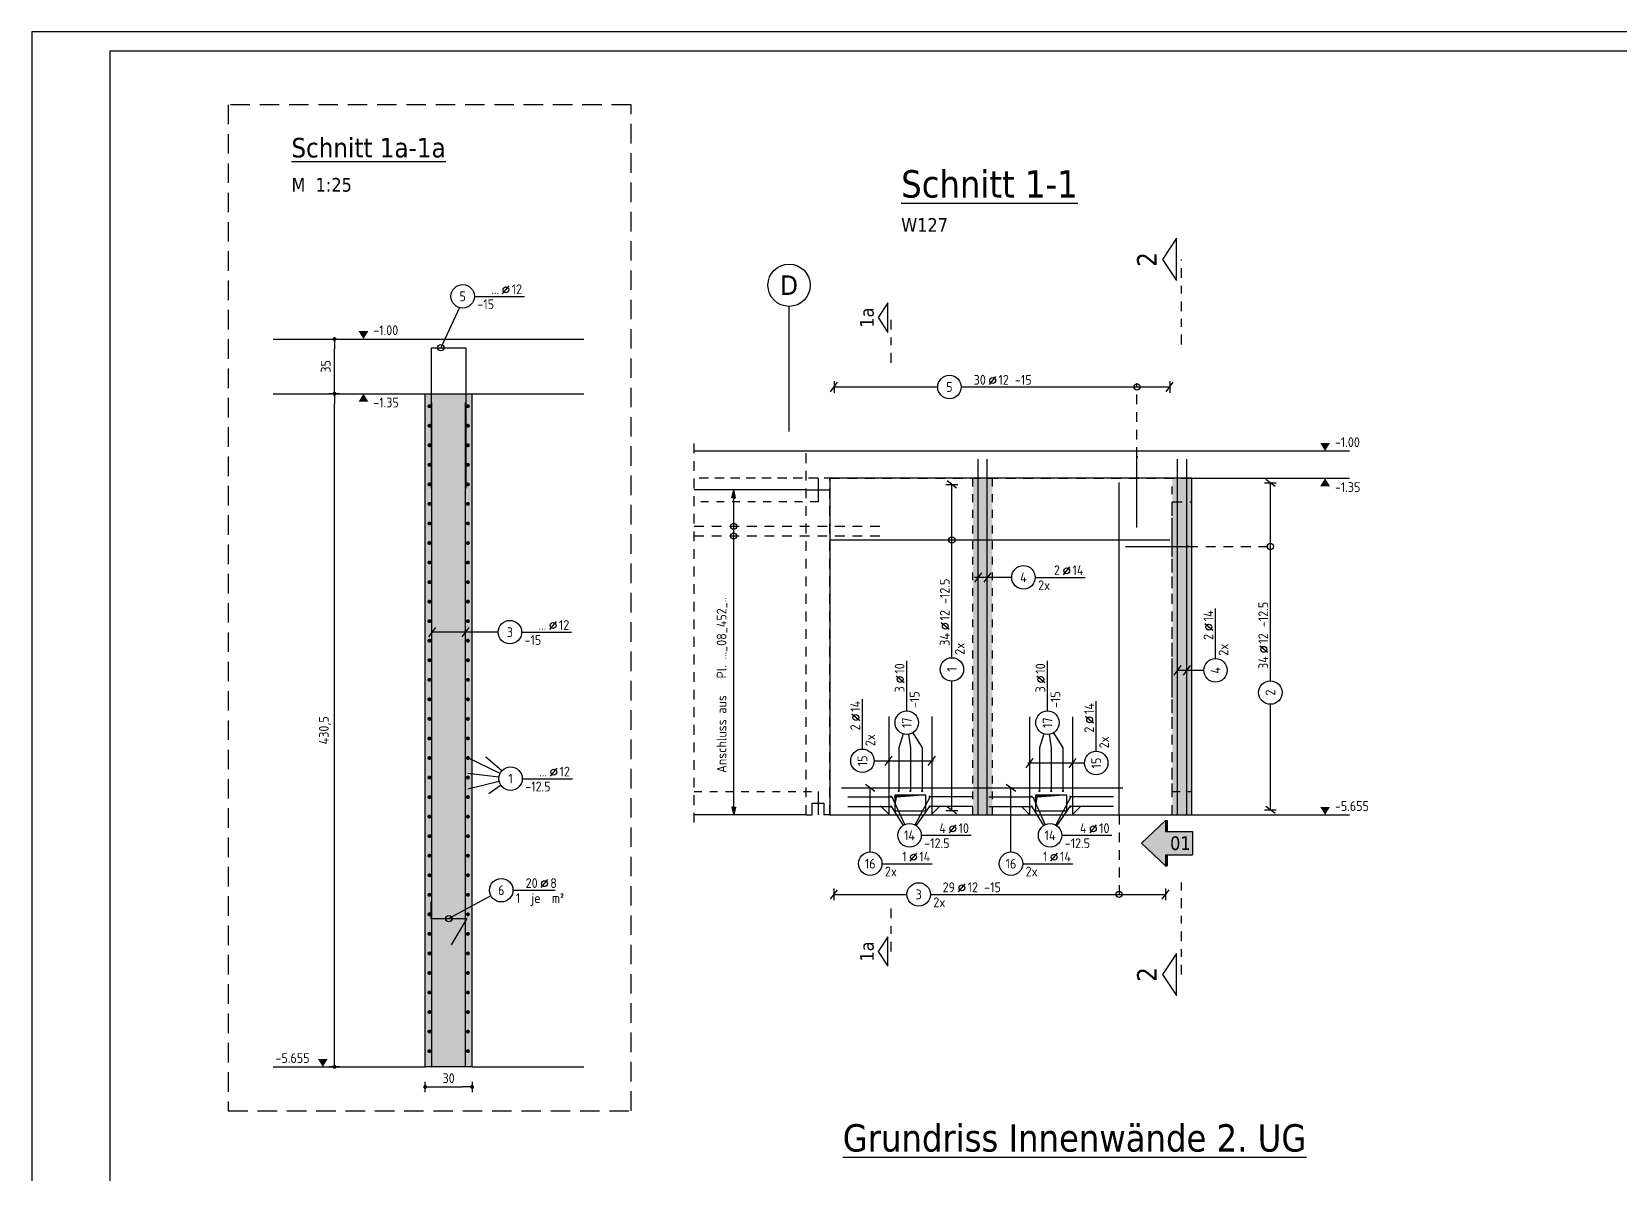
# Model space of a CAD drawing. Extents: x 40 to 124, y 46.1 to 91.4.
# Drawn here: x 39.96 to 60.26, y 73.5 to 88.1 of the extents above; entities that cross this region are included whole.
import ezdxf
from ezdxf.enums import TextEntityAlignment as Align

# ---------------------------------------------------------------- set-up
doc = ezdxf.new("R2010")
doc.units = 0
doc.header["$LTSCALE"] = 0.5
for name, pattern in [('AUSGEZOGEN', [1000.01, 1000, 0.01]), ('DASHDOTSMALL', [1.05, 0.5, -0.25, 0.05, -0.25]), ('DASHED', [0.75, 0.5, -0.25]), ('DOT', [0.175, 0.05, -0.125]), ('HIDDEN', [0.375, 0.25, -0.125]), ('HIDDEN4', [0.12, 0.02, -0.1]), ('PUNKT', [0.175, 0.05, -0.125]), ('STRICHLINIE', [0.75, 0.5, -0.25]), ('STRICHPUNKT', [1, 0.5, -0.25, 0, -0.25]), ('STRICHPUNKT2', [0.55, 0.25, -0.125, 0.05, -0.125]), ('VERDECKT', [0.375, 0.25, -0.125])]:
    doc.linetypes.add(name, pattern=pattern)
for name, color, linetype in [('ACHSEN', 7, 'Continuous'), ('AFB', 7, 'Continuous'), ('AFU', 7, 'Continuous'), ('BETON', 7, 'Continuous'), ('DETAIL', 7, 'Continuous'), ('DRUEBER', 7, 'Continuous'), ('Fugenband', 7, 'Continuous'), ('grau_dunkel', 7, 'Continuous'), ('grau_hell', 7, 'Continuous'), ('grau_mittel', 7, 'Continuous'), ('HILFE', 7, 'Continuous'), ('INDEX', 7, 'Continuous'), ('koten', 7, 'Continuous'), ('MASSE', 7, 'Continuous'), ('OBJEKT', 7, 'Continuous'), ('RAHMEN', 7, 'Continuous'), ('RND', 7, 'Continuous'), ('SCHNITTE', 7, 'STRICHPUNKT'), ('SFP_Achsen', 7, 'Continuous'), ('TEXT', 7, 'Continuous'), ('VERDECKT', 7, 'Continuous')]:
    doc.layers.add(name, color=color, linetype=linetype)
doc.styles.add('helv', font='tahoma.ttf')
doc.styles.add('txt', font='isocp.shx')
doc.linetypes.add('AFU_50K', pattern='A,0.15,["/",Standard,S=0.2,R=0,X=-0.01,Y=-0.1],0.07,["/",Standard,S=0.2,R=0,X=-0.01,Y=-0.1],0.15', length=0.37)
doc.linetypes.add('AFU_50L', pattern='A,0.75,["/",Standard,S=0.2,R=0,X=-0.01,Y=-0.1],0.07,["/",Standard,S=0.2,R=0,X=-0.01,Y=-0.1],0.75', length=1.57)
doc.linetypes.add('AFU_50M', pattern='A,0.45,["/",Standard,S=0.2,R=0,X=-0.01,Y=-0.1],0.07,["/",Standard,S=0.2,R=0,X=-0.01,Y=-0.1],0.45', length=0.97)
doc.dimstyles.new('DOT_I', dxfattribs={"dimscale": 0.5, "dimtxt": 0.25, "dimasz": 0.25, "dimexe": 0.1, "dimexo": 0.3, "dimgap": 0.1, "dimtad": 1, "dimdec": 3, "dimzin": 3, "dimtxsty": 'txt', "dimblk": 'DOT', "dimblk1": 'DOT', "dimblk2": 'DOT', "dimsah": 1, "dimcen": 0.1, "dimse1": 1, "dimse2": 1, "dimazin": 0, "dimtfac": 1, "dimtdec": 4, "dimtix": 1, "dimtmove": 2, "dimatfit": 3, "dimfxl": 0, "dimtvp": 1, "dimtolj": 1, "dimtzin": 0, "dimarcsym": 0})

# ---------------------------------------------------------------- blocks, each defined once
blk = doc.blocks.new('DINA0')
at = {"layer": 'RAHMEN'}
for p, q in [((0, 84.1), (0, 0)), ((118.9, 84.1), (0, 84.1))]:
    blk.add_line(p, q, dxfattribs=at)
at = {"layer": 'RAHMEN', "color": 5}
for p, q in [((118.4, 83.6), (2, 83.6)), ((2, 83.6), (2, 0.5))]:
    blk.add_line(p, q, dxfattribs=at)
blk = doc.blocks.new('OKRD_O')
at = {"color": 0, "linetype": 'ByBlock'}
blk.add_solid([(-0.125, 0.202), (0.125, 0.202), (0, 0)], dxfattribs=at)
at = {"color": 0, "linetype": 'ByBlock', "style": 'txt'}
blk.add_attdef('OKRD', (0.25, 0.1), '', height=0.25, dxfattribs=at)
blk = doc.blocks.new('OKRD_U')
at = {"color": 0, "linetype": 'ByBlock'}
blk.add_solid([(-0.125, -0.202), (0.125, -0.202), (0, 0)], dxfattribs=at)
at = {"color": 0, "linetype": 'ByBlock', "style": 'txt'}
blk.add_attdef('OKRD', (0.25, -0.35), '', height=0.25, dxfattribs=at)
blk = doc.blocks.new('Pfeillinie')
at = {"layer": 'TEXT', "linetype": 'Continuous'}
blk.add_hatch(color=7, dxfattribs=at).paths.add_polyline_path([(0, 0), (-0.8, 0.2), (-0.8, 0), (-0.8, -0.2)])
at = {"layer": 'TEXT', "color": 7, "linetype": 'Continuous'}
for p, q in [((-0.8, 0), (-0.8, 0.2)), ((-0.8, 0.2), (0, 0)), ((-0.8, 0), (-0.8, -0.2)), ((-0.8, -0.2), (0, 0))]:
    blk.add_line(p, q, dxfattribs=at)
blk = doc.blocks.new('lei_gre')
at = {"layer": 'RND', "color": 7, "linetype": 'Continuous'}
for p, q in [((-0.09, -0.12), (0.09, 0.12)), ((0, 0.15), (0, -0.15))]:
    blk.add_line(p, q, dxfattribs=at)
blk = doc.blocks.new('RND_LEI')
at = {"layer": 'RND', "color": 7, "linetype": 'Continuous'}
blk.add_line((1.022, 0.066), (1.19, 0.27), dxfattribs=at)
for centre, radius in [((0, 0), 0.3), ((1.106, 0.168), 0.075)]:
    blk.add_circle(centre, radius, dxfattribs=at)
at = {"layer": 'RND', "color": 7, "linetype": 'Continuous', "style": 'txt'}
blk.add_attdef('POSL', text='', height=0.25, dxfattribs=at).set_placement((0, 0), align=Align.MIDDLE)
blk.add_attdef('ANZ', text='', height=0.25, dxfattribs=at).set_placement((0.931, 0.057), align=Align.RIGHT)
for tag, p in [('DUM', (1.253, 0.057)), ('ABSTD', (1.674, 0.057)), ('POSTXT', (0.374, -0.327))]:
    blk.add_attdef(tag, p, '', height=0.25, dxfattribs=at)
blk = doc.blocks.new('SCHN-1')
at = {"layer": 'SCHNITTE', "color": 5, "linetype": 'Continuous'}
blk.add_lwpolyline([(0.54, 0.125), (0, 0.485), (-0.54, 0.125)], close=True, dxfattribs=at)
at = {"layer": 'SCHNITTE', "color": 6, "linetype": 'Continuous', "style": 'helv'}
blk.add_attdef('SCHN-1', text='', height=0.5, dxfattribs=at).set_placement((0, 0.635), align=Align.CENTER)
blk = doc.blocks.new('SCHN-2')
at = {"layer": 'SCHNITTE', "color": 6, "linetype": 'Continuous'}
blk.add_lwpolyline([(0.378, 0.088), (0, 0.34), (-0.378, 0.088)], close=True, dxfattribs=at)
at = {"layer": 'SCHNITTE', "color": 1, "linetype": 'DASHDOTSMALL', "style": 'helv'}
blk.add_attdef('SCHN-2', text='', height=0.35, dxfattribs=at).set_placement((0, 0.45), align=Align.CENTER)
blk = doc.blocks.new('DOT')
at = {"layer": 'MASSE', "color": 7, "linetype": 'Continuous'}
for p, q in [((0, 0), (-1, 0)), ((0, 0.54), (0, -0.54))]:
    blk.add_line(p, q, dxfattribs=at)
at = {"layer": 'MASSE', "color": 7, "linetype": 'Continuous', "const_width": 0.2}
blk.add_lwpolyline([(-0.1, 0, 1), (0.1, 0, 1)], format="xyb", close=True, dxfattribs=at)
blk = doc.blocks.new('*D20')
at = {"layer": 'DEFPOINTS', "color": 0, "linetype": 'AUSGEZOGEN', "transparency": 16777216}
for p in [(43.827, 83.473), (43.827, 83.473), (43.827, 74.863)]:
    blk.add_point(p, dxfattribs=at)
at = {"layer": 'MASSE', "color": 0, "linetype": 'AUSGEZOGEN', "lineweight": -2, "transparency": 16777216}
blk.add_line((43.827, 74.988), (43.827, 83.348), dxfattribs=at)
at = {"layer": 'MASSE', "color": 0, "linetype": 'AUSGEZOGEN', "lineweight": -2, "transparency": 16777216, "xscale": 0.125, "yscale": 0.125, "zscale": 0.125}
for p, rotation in [((43.827, 83.473), 90), ((43.827, 74.863), 270)]:
    blk.add_blockref('DOT', p, dxfattribs=dict(at, rotation=rotation))
at = {"layer": 'MASSE', "color": 0, "linetype": 'AUSGEZOGEN', "transparency": 16777216, "insert": (43.705, 79.168), "char_height": 0.125, "attachment_point": 5, "rotation": 90, "style": 'txt'}
blk.add_mtext('\\A1;430,5', dxfattribs=at)
blk = doc.blocks.new('*D21')
at = {"layer": 'DEFPOINTS', "color": 0, "linetype": 'AUSGEZOGEN', "transparency": 16777216}
for p in [(43.827, 84.173), (43.827, 84.173), (43.827, 83.473)]:
    blk.add_point(p, dxfattribs=at)
at = {"layer": 'MASSE', "color": 0, "linetype": 'AUSGEZOGEN', "lineweight": -2, "transparency": 16777216}
blk.add_line((43.827, 83.598), (43.827, 84.048), dxfattribs=at)
at = {"layer": 'MASSE', "color": 0, "linetype": 'AUSGEZOGEN', "lineweight": -2, "transparency": 16777216, "xscale": 0.125, "yscale": 0.125, "zscale": 0.125}
for p, rotation in [((43.827, 84.173), 90), ((43.827, 83.473), 270)]:
    blk.add_blockref('DOT', p, dxfattribs=dict(at, rotation=rotation))
at = {"layer": 'MASSE', "color": 0, "linetype": 'AUSGEZOGEN', "transparency": 16777216, "insert": (43.715, 83.823), "char_height": 0.125, "attachment_point": 5, "rotation": 90, "style": 'txt'}
blk.add_mtext('\\A1;35', dxfattribs=at)
blk = doc.blocks.new('*D22')
at = {"layer": 'DEFPOINTS', "color": 0, "linetype": 'AUSGEZOGEN', "transparency": 16777216}
for p in [(44.987, 74.606), (45.587, 74.606), (45.587, 74.606)]:
    blk.add_point(p, dxfattribs=at)
at = {"layer": 'MASSE', "color": 0, "linetype": 'AUSGEZOGEN', "lineweight": -2, "transparency": 16777216}
blk.add_line((45.112, 74.606), (45.462, 74.606), dxfattribs=at)
at = {"layer": 'MASSE', "color": 0, "linetype": 'AUSGEZOGEN', "lineweight": -2, "transparency": 16777216, "xscale": 0.125, "yscale": 0.125, "zscale": 0.125, "rotation": 180}
blk.add_blockref('DOT', (44.987, 74.606), dxfattribs=at)
at = {"layer": 'MASSE', "color": 0, "linetype": 'AUSGEZOGEN', "lineweight": -2, "transparency": 16777216, "xscale": 0.125, "yscale": 0.125, "zscale": 0.125}
blk.add_blockref('DOT', (45.587, 74.606), dxfattribs=at)
at = {"layer": 'MASSE', "color": 0, "linetype": 'AUSGEZOGEN', "transparency": 16777216, "insert": (45.287, 74.718), "char_height": 0.125, "attachment_point": 5, "style": 'txt'}
blk.add_mtext('\\A1;30', dxfattribs=at)
blk = doc.blocks.new('hin_ind5')
at = {"layer": 'grau_hell', "linetype": 'AUSGEZOGEN'}
h = blk.add_hatch(color=9, dxfattribs=at)
h.dxf.hatch_style = 2
h.paths.add_polyline_path([(0, 0), (0.619, -0.577), (0.619, -0.3), (1.306, -0.3), (1.306, 0.3), (0.619, 0.3), (0.619, 0.577)])
h.paths.add_polyline_path([(0.34, -0.274), (1.311, -0.274), (1.311, 0.274), (0.34, 0.274)], flags=9)
at = {"layer": 'OBJEKT', "linetype": 'AUSGEZOGEN'}
for points in [[(0.619, 0.3), (0.66, 0.3), (0.66, 0.577), (0.619, 0.577)], [(0.619, -0.577), (0.66, -0.577), (0.66, -0.3), (0.619, -0.3)]]:
    blk.add_hatch(color=1, dxfattribs=at).paths.add_polyline_path(points)
at = {"layer": 'OBJEKT', "color": 1, "linetype": 'AUSGEZOGEN'}
for p, q in [((0, 0), (0.619, 0.577)), ((0.619, 0.577), (0.619, 0.3)), ((0.619, 0.577), (0.66, 0.577)), ((0.66, 0.577), (0.66, 0.3)), ((0, 0), (0.619, -0.577)), ((0.619, 0.3), (1.306, 0.3)), ((1.306, 0.3), (1.306, -0.3)), ((0.619, -0.3), (0.619, -0.577)), ((0.619, -0.3), (1.306, -0.3)), ((0.66, -0.3), (0.66, -0.577))]:
    blk.add_line(p, q, dxfattribs=at)
at = {"layer": 'OBJEKT', "color": 7, "linetype": 'AUSGEZOGEN'}
blk.add_line((0.619, -0.577), (0.66, -0.577), dxfattribs=at)
at = {"layer": 'INDEX', "color": 1, "linetype": 'Continuous', "style": 'helv'}
blk.add_attdef('INDEX', text='', height=0.35, rotation=360, dxfattribs=at).set_placement((1.259, 0), align=Align.MIDDLE_RIGHT)

msp = doc.modelspace()

# ---------------------------------------------------------------- hatches: boundary and pattern name
at = {"layer": 'grau_mittel'}
for points in [[(44.9868, 74.8631), (45.5868, 74.8631), (45.5868, 83.4731), (44.9868, 83.4731)], [(52.2411, 82.3919), (51.9911, 82.3919), (51.9911, 78.0869), (52.2411, 78.0869)]]:
    msp.add_hatch(color=61, dxfattribs=at).paths.add_polyline_path(points)
h = msp.add_hatch(color=61, dxfattribs=at)
h.paths.add_polyline_path([(54.5411, 82.0919), (54.7911, 82.0919), (54.7911, 82.3919), (54.5411, 82.3919)])
h.paths.add_polyline_path([(54.5411, 78.3869), (54.7911, 78.3869), (54.7911, 82.0919), (54.5411, 82.0919)])
h.paths.add_polyline_path([(54.7911, 78.3869), (54.5411, 78.3869), (54.5411, 78.0869), (54.7911, 78.0869)])

# ---------------------------------------------------------------- linework, layer by layer
at = {"layer": 'ACHSEN', "color": 140, "linetype": 'AUSGEZOGEN'}
msp.add_line((49.6411, 82.9916), (49.6411, 84.5908), dxfattribs=at)
at = {"layer": 'AFB', "color": 1, "linetype": 'AUSGEZOGEN'}
msp.add_line((50.0111, 82.3919), (50.0111, 82.0919), dxfattribs=at)
at = {"layer": 'AFU', "color": 8, "linetype": 'AFU_50K'}
for p, q in [((44.9868, 83.4731), (45.5868, 83.4731)), ((45.5868, 74.8631), (44.9868, 74.8631))]:
    msp.add_line(p, q, dxfattribs=at)
at = {"layer": 'AFU', "color": 8, "linetype": 'AFU_50L'}
for p, q in [((49.8611, 82.2419), (48.427, 82.2419)), ((54.7911, 82.3919), (50.1611, 82.3919)), ((50.1611, 82.3919), (50.1611, 78.0869)), ((49.8611, 78.0869), (48.427, 78.0869)), ((50.1611, 78.0869), (54.7911, 78.0869))]:
    msp.add_line(p, q, dxfattribs=at)
at = {"layer": 'AFU', "color": 8, "linetype": 'AFU_50M'}
msp.add_line((49.8611, 82.2419), (50.1611, 82.2419), dxfattribs=at)
at = {"layer": 'AFU', "color": 1, "linetype": 'AUSGEZOGEN'}
msp.add_line((50.0111, 78.3869), (50.0111, 78.0869), dxfattribs=at)
at = {"layer": 'AFU', "color": 8, "linetype": 'AUSGEZOGEN'}
for p, q in [((49.9361, 78.0869), (49.9361, 78.2369)), ((49.9361, 78.2369), (50.0861, 78.2369)), ((50.0861, 78.2369), (50.0861, 78.0869)), ((49.8611, 78.0869), (49.9361, 78.0869)), ((50.1611, 78.0869), (50.0861, 78.0869))]:
    msp.add_line(p, q, dxfattribs=at)
at = {"layer": 'BETON', "color": 6, "linetype": 'AUSGEZOGEN'}
for p, q in [((43.0408, 84.1731), (47.0143, 84.1731)), ((43.0408, 83.4731), (44.9868, 83.4731)), ((44.9868, 74.8631), (44.9868, 83.4731)), ((45.5868, 74.8631), (45.5868, 83.4731)), ((45.5868, 83.4731), (47.0143, 83.4731)), ((48.427, 82.7419), (56.8061, 82.7419)), ((54.7911, 78.0869), (54.7911, 82.3919)), ((54.7911, 82.3919), (56.8061, 82.3919)), ((54.7911, 78.0869), (56.8061, 78.0869)), ((43.0408, 74.8631), (44.9868, 74.8631)), ((45.5868, 74.8631), (47.0143, 74.8631))]:
    msp.add_line(p, q, dxfattribs=at)
for points in [[(50.9911, 78.1369), (51.3911, 78.1369), (51.3911, 78.3369), (50.9911, 78.3369)], [(52.7911, 78.1369), (53.1911, 78.1369), (53.1911, 78.3369), (52.7911, 78.3369)]]:
    msp.add_lwpolyline(points, close=True, dxfattribs=at)
at = {"layer": 'DETAIL', "color": 102, "linetype": 'STRICHLINIE'}
msp.add_lwpolyline([(42.4674, 87.17), (42.4674, 74.3006), (47.6213, 74.3006), (47.6213, 87.17)], close=True, dxfattribs=at)
at = {"layer": 'DRUEBER', "color": 7, "linetype": 'DOT'}
for p, q in [((51.9911, 82.3919), (48.427, 82.3919)), ((54.5411, 82.3919), (52.2411, 82.3919)), ((54.5411, 78.3869), (54.5411, 82.3919)), ((54.5411, 78.3869), (54.7911, 78.3869))]:
    msp.add_line(p, q, dxfattribs=at)
at = {"layer": 'DRUEBER', "color": 7, "linetype": 'PUNKT'}
for p, q in [((51.9911, 78.0869), (51.9911, 82.3919)), ((52.2411, 78.0869), (52.2411, 82.3919))]:
    msp.add_line(p, q, dxfattribs=at)
at = {"layer": 'Fugenband', "color": 102, "linetype": 'HIDDEN4'}
for p, q in [((50.0111, 82.3919), (48.427, 82.3919)), ((50.0111, 82.0919), (48.427, 82.0919)), ((48.427, 78.3869), (50.0111, 78.3869))]:
    msp.add_line(p, q, dxfattribs=at)
at = {"layer": 'grau_dunkel', "color": 21}
for points in [[(50.9911, 78.1369, 0, 0.0326, 0), (51.0074, 78.3356, 0, 0, 0), (50.9917, 78.3218, 0.0304, 0, 0), (51.3911, 78.3369, 0, 0, 0)], [(52.7911, 78.1369, 0, 0.0326, 0), (52.8074, 78.3356, 0, 0, 0), (52.7917, 78.3218, 0.0304, 0, 0), (53.1911, 78.3369, 0, 0, 0)]]:
    msp.add_lwpolyline(points, format="xyseb", dxfattribs=at)
at = {"layer": 'HILFE', "color": 102, "linetype": 'HIDDEN'}
msp.add_line((48.427, 77.9869), (48.427, 82.8419), dxfattribs=at)
at = {"layer": 'RND', "color": 7, "linetype": 'AUSGEZOGEN'}
for p, q in [((45.6167, 84.7191), (46.2567, 84.7191)), ((50.2158, 83.5597), (51.5414, 83.5597)), ((51.8414, 83.5597), (54.5094, 83.5597)), ((51.7224, 80.0967), (51.7224, 82.3123)), ((55.7958, 79.8004), (55.7958, 82.3327)), ((52.7882, 81.1242), (53.4282, 81.1242)), ((55.094, 80.0851), (55.094, 80.7251)), ((46.2201, 80.4237), (46.8601, 80.4237)), ((51.1454, 79.4158), (51.1454, 80.0558)), ((52.9454, 79.4158), (52.9454, 80.0558)), ((51.7224, 78.1442), (51.7224, 79.7967)), ((50.5784, 78.9279), (50.5784, 79.5679)), ((53.5686, 78.8994), (53.5686, 79.5394)), ((55.7958, 78.1486), (55.7958, 79.5004)), ((46.2288, 78.5493), (46.8688, 78.5493)), ((51.3314, 77.8246), (51.9714, 77.8246)), ((53.1288, 77.8246), (53.7688, 77.8246)), ((50.8286, 77.4621), (51.4686, 77.4621)), ((52.6286, 77.4621), (53.2686, 77.4621)), ((46.1099, 77.1225), (46.6499, 77.1225)), ((50.2141, 77.069), (51.1481, 77.069)), ((51.4481, 77.069), (54.4566, 77.069))]:
    msp.add_line(p, q, dxfattribs=at)
at = {"layer": 'RND', "color": 102, "linetype": 'AUSGEZOGEN'}
for p, q in [((45.4271, 84.5744), (45.1868, 84.062)), ((52.4882, 81.1242), (52.0131, 81.1242)), ((45.9201, 80.4237), (45.0729, 80.4237)), ((54.944, 79.9351), (54.6071, 79.9351)), ((51.0999, 79.1229), (51.0424, 78.9417)), ((51.1669, 79.1174), (51.1924, 78.9417)), ((51.2233, 79.1377), (51.3424, 78.9417)), ((52.8999, 79.1229), (52.8424, 78.9417)), ((52.9669, 79.1174), (52.9924, 78.9417)), ((53.0233, 79.1377), (53.1424, 78.9417)), ((45.9438, 78.6147), (45.5331, 78.8139)), ((45.9659, 78.648), (45.7638, 78.8247)), ((50.7284, 78.7779), (51.4858, 78.7779)), ((45.9298, 78.5669), (45.5331, 78.6139)), ((53.4186, 78.7494), (52.6935, 78.7494)), ((45.9332, 78.5132), (45.5331, 78.4139)), ((45.9551, 78.4645), (45.7989, 78.3575)), ((50.6786, 77.6121), (50.6786, 78.4308)), ((52.4786, 77.6121), (52.4786, 78.4308)), ((51.1195, 77.9612), (50.9563, 78.3217)), ((51.1024, 77.9521), (50.9563, 78.1878)), ((51.252, 77.9569), (51.4392, 78.3076)), ((51.2674, 77.9475), (51.4356, 78.1878)), ((52.8992, 77.9517), (52.7538, 78.1841)), ((52.9174, 77.9614), (52.7608, 78.3109)), ((53.05, 77.9566), (53.2507, 78.3285)), ((53.0645, 77.9477), (53.2436, 78.2053)), ((45.8281, 77.051), (45.2897, 76.759))]:
    msp.add_line(p, q, dxfattribs=at)
at = {"layer": 'RND', "color": 102, "linetype": 'VERDECKT'}
for p, q in [((54.0897, 82.6631), (54.0897, 83.6097)), ((54.7444, 81.5197), (55.8458, 81.5197)), ((53.8613, 78.0869), (53.8613, 77.019))]:
    msp.add_line(p, q, dxfattribs=at)
at = {"layer": 'RND', "color": 1, "linetype": 'AUSGEZOGEN'}
for points in [[(45.0668, 82.262), (45.0668, 84.062), (45.5068, 84.062), (45.5068, 82.262)], [(45.0729, 74.8631), (45.0729, 83.3631)], [(45.5008, 74.8631), (45.5008, 83.3631)], [(52.0571, 78.0869), (52.0571, 82.6369)], [(52.1759, 78.0869), (52.1759, 82.6369)], [(54.0897, 81.7631), (54.0897, 82.6631)], [(54.6071, 78.0869), (54.6071, 82.6369)], [(54.7259, 78.0869), (54.7259, 82.6369)], [(53.8613, 78.0869), (53.8613, 82.3369)], [(50.1611, 81.603), (54.5111, 81.603)], [(53.9444, 81.5197), (54.7444, 81.5197)], [(50.9158, 79.3442), (50.9158, 78.0942), (50.8098, 78.2003)], [(51.4665, 79.3442), (51.4665, 78.0942), (51.5725, 78.2003)], [(52.7158, 79.3399), (52.7158, 78.0899), (52.6098, 78.196)], [(53.2665, 79.3399), (53.2665, 78.0899), (53.3725, 78.196)], [(51.0424, 78.9417), (51.0424, 78.3917)], [(51.1924, 78.9417), (51.1924, 78.3917)], [(51.3424, 78.9417), (51.3424, 78.3917)], [(52.8424, 78.9417), (52.8424, 78.3917)], [(52.9924, 78.9417), (52.9924, 78.3917)], [(53.1424, 78.9417), (53.1424, 78.3917)], [(50.311, 78.4308), (52.111, 78.4308)], [(52.111, 78.4308), (53.911, 78.4308)], [(50.3935, 78.3182), (50.9435, 78.3182)], [(50.3935, 78.1932), (50.9435, 78.1932)], [(51.9888, 78.3182), (51.4388, 78.3182)], [(51.9888, 78.1932), (51.4388, 78.1932)], [(52.1935, 78.3182), (52.7435, 78.3182)], [(52.1935, 78.1932), (52.7435, 78.1932)], [(53.7888, 78.3182), (53.2388, 78.3182)], [(53.7888, 78.1932), (53.2388, 78.1932)], [(45.0598, 76.9745), (45.0598, 76.759), (45.5197, 76.759), (45.3172, 76.4259)]]:
    msp.add_lwpolyline(points, dxfattribs=at)
at = {"layer": 'RND', "color": 7, "linetype": 'AUSGEZOGEN'}
for points, const_width in [([(45.028, 83.3139, 1), (45.053, 83.3139, 1)], 0.025), ([(45.5456, 83.3139, -1), (45.5206, 83.3139, -1)], 0.025), ([(45.028, 83.0639, 1), (45.053, 83.0639, 1)], 0.025), ([(45.5456, 83.0639, -1), (45.5206, 83.0639, -1)], 0.025), ([(45.028, 82.8139, 1), (45.053, 82.8139, 1)], 0.025), ([(45.5456, 82.8139, -1), (45.5206, 82.8139, -1)], 0.025), ([(54.0827, 82.6631, 1), (54.0967, 82.6631, 1)], 0.014), ([(45.028, 82.5639, 1), (45.053, 82.5639, 1)], 0.025), ([(45.5456, 82.5639, -1), (45.5206, 82.5639, -1)], 0.025), ([(45.028, 82.3139, 1), (45.053, 82.3139, 1)], 0.025), ([(45.5456, 82.3139, -1), (45.5206, 82.3139, -1)], 0.025), ([(45.028, 82.0639, 1), (45.053, 82.0639, 1)], 0.025), ([(45.5456, 82.0639, -1), (45.5206, 82.0639, -1)], 0.025), ([(45.028, 81.8139, 1), (45.053, 81.8139, 1)], 0.025), ([(45.5456, 81.8139, -1), (45.5206, 81.8139, -1)], 0.025), ([(45.028, 81.5639, 1), (45.053, 81.5639, 1)], 0.025), ([(45.5456, 81.5639, -1), (45.5206, 81.5639, -1)], 0.025), ([(54.7374, 81.5197, 1), (54.7514, 81.5197, 1)], 0.014), ([(45.028, 81.3139, 1), (45.053, 81.3139, 1)], 0.025), ([(45.5456, 81.3139, -1), (45.5206, 81.3139, -1)], 0.025), ([(45.028, 81.0639, 1), (45.053, 81.0639, 1)], 0.025), ([(45.5456, 81.0639, -1), (45.5206, 81.0639, -1)], 0.025), ([(45.028, 80.8139, 1), (45.053, 80.8139, 1)], 0.025), ([(45.5456, 80.8139, -1), (45.5206, 80.8139, -1)], 0.025), ([(45.028, 80.5639, 1), (45.053, 80.5639, 1)], 0.025), ([(45.5456, 80.5639, -1), (45.5206, 80.5639, -1)], 0.025), ([(45.028, 80.3139, 1), (45.053, 80.3139, 1)], 0.025), ([(45.5456, 80.3139, -1), (45.5206, 80.3139, -1)], 0.025), ([(45.028, 80.0639, 1), (45.053, 80.0639, 1)], 0.025), ([(45.5456, 80.0639, -1), (45.5206, 80.0639, -1)], 0.025), ([(45.028, 79.8139, 1), (45.053, 79.8139, 1)], 0.025), ([(45.5456, 79.8139, -1), (45.5206, 79.8139, -1)], 0.025), ([(45.028, 79.5639, 1), (45.053, 79.5639, 1)], 0.025), ([(45.5456, 79.5639, -1), (45.5206, 79.5639, -1)], 0.025), ([(45.028, 79.3139, 1), (45.053, 79.3139, 1)], 0.025), ([(45.5456, 79.3139, -1), (45.5206, 79.3139, -1)], 0.025), ([(45.028, 79.0639, 1), (45.053, 79.0639, 1)], 0.025), ([(45.5456, 79.0639, -1), (45.5206, 79.0639, -1)], 0.025), ([(45.028, 78.8139, 1), (45.053, 78.8139, 1)], 0.025), ([(45.5456, 78.8139, -1), (45.5206, 78.8139, -1)], 0.025), ([(45.028, 78.5639, 1), (45.053, 78.5639, 1)], 0.025), ([(45.5456, 78.5639, -1), (45.5206, 78.5639, -1)], 0.025), ([(51.0494, 78.3917, -1), (51.0354, 78.3917, -1)], 0.014), ([(51.1994, 78.3917, -1), (51.1854, 78.3917, -1)], 0.014), ([(51.3494, 78.3917, -1), (51.3354, 78.3917, -1)], 0.014), ([(52.8494, 78.3917, -1), (52.8354, 78.3917, -1)], 0.014), ([(52.9994, 78.3917, -1), (52.9854, 78.3917, -1)], 0.014), ([(53.1494, 78.3917, -1), (53.1354, 78.3917, -1)], 0.014), ([(45.028, 78.3139, 1), (45.053, 78.3139, 1)], 0.025), ([(45.5456, 78.3139, -1), (45.5206, 78.3139, -1)], 0.025), ([(50.9365, 78.3182, 1), (50.9505, 78.3182, 1)], 0.014), ([(50.9365, 78.1932, 1), (50.9505, 78.1932, 1)], 0.014), ([(51.4458, 78.3182, -1), (51.4318, 78.3182, -1)], 0.014), ([(51.4458, 78.1932, -1), (51.4318, 78.1932, -1)], 0.014), ([(52.7365, 78.3182, 1), (52.7505, 78.3182, 1)], 0.014), ([(52.7365, 78.1932, 1), (52.7505, 78.1932, 1)], 0.014), ([(53.2458, 78.3182, -1), (53.2318, 78.3182, -1)], 0.014), ([(53.2458, 78.1932, -1), (53.2318, 78.1932, -1)], 0.014), ([(45.028, 78.0639, 1), (45.053, 78.0639, 1)], 0.025), ([(45.5456, 78.0639, -1), (45.5206, 78.0639, -1)], 0.025), ([(45.028, 77.8139, 1), (45.053, 77.8139, 1)], 0.025), ([(45.5456, 77.8139, -1), (45.5206, 77.8139, -1)], 0.025), ([(45.028, 77.5639, 1), (45.053, 77.5639, 1)], 0.025), ([(45.5456, 77.5639, -1), (45.5206, 77.5639, -1)], 0.025), ([(45.028, 77.3139, 1), (45.053, 77.3139, 1)], 0.025), ([(45.5456, 77.3139, -1), (45.5206, 77.3139, -1)], 0.025), ([(45.028, 77.0639, 1), (45.053, 77.0639, 1)], 0.025), ([(45.5456, 77.0639, -1), (45.5206, 77.0639, -1)], 0.025), ([(45.028, 76.8139, 1), (45.053, 76.8139, 1)], 0.025), ([(45.5456, 76.8139, -1), (45.5206, 76.8139, -1)], 0.025), ([(45.028, 76.5639, 1), (45.053, 76.5639, 1)], 0.025), ([(45.5456, 76.5639, -1), (45.5206, 76.5639, -1)], 0.025), ([(45.028, 76.3139, 1), (45.053, 76.3139, 1)], 0.025), ([(45.5456, 76.3139, -1), (45.5206, 76.3139, -1)], 0.025), ([(45.028, 76.0639, 1), (45.053, 76.0639, 1)], 0.025), ([(45.5456, 76.0639, -1), (45.5206, 76.0639, -1)], 0.025), ([(45.028, 75.8139, 1), (45.053, 75.8139, 1)], 0.025), ([(45.5456, 75.8139, -1), (45.5206, 75.8139, -1)], 0.025), ([(45.028, 75.5639, 1), (45.053, 75.5639, 1)], 0.025), ([(45.5456, 75.5639, -1), (45.5206, 75.5639, -1)], 0.025), ([(45.028, 75.3139, 1), (45.053, 75.3139, 1)], 0.025), ([(45.5456, 75.3139, -1), (45.5206, 75.3139, -1)], 0.025), ([(45.028, 75.0639, 1), (45.053, 75.0639, 1)], 0.025), ([(45.5456, 75.0639, -1), (45.5206, 75.0639, -1)], 0.025)]:
    msp.add_lwpolyline(points, format="xyb", close=True, dxfattribs=dict(at, const_width=const_width))
at = {"layer": 'RND', "color": 102, "linetype": 'AUSGEZOGEN'}
msp.add_lwpolyline([(48.9321, 78.0869), (48.9321, 82.2419)], dxfattribs=at)
at = {"layer": 'RND', "color": 1, "linetype": 'HIDDEN'}
for points in [[(48.427, 81.7785), (50.8111, 81.7785)], [(48.427, 81.6535), (50.8111, 81.6535)]]:
    msp.add_lwpolyline(points, dxfattribs=at)
at = {"layer": 'RND', "color": 7, "linetype": 'AUSGEZOGEN'}
for centre in [(45.1868, 84.062), (54.0897, 83.5597), (48.9321, 81.7785), (48.9321, 81.6535), (51.7224, 81.603), (55.7958, 81.5197), (53.8613, 77.069), (45.2897, 76.759)]:
    msp.add_circle(centre, 0.04, dxfattribs=at)
at = {"layer": 'SCHNITTE', "color": 5, "linetype": 'STRICHPUNKT2'}
for p, q in [((54.6587, 84.1046), (54.6587, 85.1913)), ((54.6587, 76.045), (54.6587, 77.236))]:
    msp.add_line(p, q, dxfattribs=at)
at = {"layer": 'SCHNITTE', "color": 6, "linetype": 'STRICHPUNKT2'}
for p, q in [((50.9482, 83.8697), (50.9482, 84.4473)), ((50.9482, 76.3388), (50.9482, 76.941))]:
    msp.add_line(p, q, dxfattribs=at)
at = {"layer": 'SFP_Achsen', "color": 7, "linetype": 'AUSGEZOGEN'}
msp.add_circle((49.6411, 84.8613), 0.2705, dxfattribs=at)
at = {"layer": 'VERDECKT', "color": 7, "linetype": 'VERDECKT'}
for p, q in [((49.8611, 78.0869), (49.8611, 82.7419)), ((50.1611, 78.0869), (50.1611, 82.3919)), ((50.1611, 82.3919), (54.7911, 82.3919)), ((54.5411, 78.0869), (54.5411, 82.0919))]:
    msp.add_line(p, q, dxfattribs=at)
at = {"layer": 'VERDECKT', "color": 7, "linetype": 'HIDDEN'}
msp.add_line((54.5411, 82.0919), (54.7911, 82.0919), dxfattribs=at)

# ---------------------------------------------------------------- block references
at = {"layer": 'koten', "color": 7, "linetype": 'DASHED'}
ref = msp.add_blockref('OKRD_O', (44.1977, 84.1731), dxfattribs=dict(at, xscale=0.5, yscale=0.5, zscale=0.5))
ref.add_attrib('OKRD', '-1.00', (44.3227, 84.2231), dxfattribs={"height": 0.125, "style": 'txt'})
at = {"layer": 'koten', "color": 7, "linetype": 'AUSGEZOGEN'}
ref = msp.add_blockref('OKRD_U', (44.1977, 83.4731), dxfattribs=dict(at, xscale=0.5, yscale=0.5, zscale=0.5))
ref.add_attrib('OKRD', '-1.35', (44.3227, 83.2981), dxfattribs={"height": 0.125, "style": 'txt'})
at = {"layer": 'koten', "color": 7, "linetype": 'AUSGEZOGEN', "xscale": 0.5, "yscale": 0.5, "zscale": 0.5}
for p, values in [((56.4957, 82.7419), {'OKRD': '-1.00'}), ((56.4957, 78.0869), {'OKRD': '-5.655'})]:
    msp.add_blockref('OKRD_O', p, dxfattribs=at).add_auto_attribs(values)
at = {"layer": 'koten', "color": 7, "linetype": 'DOT', "xscale": 0.5, "yscale": 0.5, "zscale": 0.5}
msp.add_blockref('OKRD_U', (56.4957, 82.3919), dxfattribs=at).add_auto_attribs({'OKRD': '-1.35'})
at = {"layer": 'koten', "color": 7, "linetype": 'DASHED'}
ref = msp.add_blockref('OKRD_O', (43.6775, 74.8631), dxfattribs=dict(at, xscale=-0.5, yscale=0.5, zscale=0.5))
ref.add_attrib('OKRD', '-5.655', (43.0724, 74.9131), dxfattribs={"height": 0.125, "style": 'txt'})
at = {"layer": 'RAHMEN', "color": 7, "linetype": 'AUSGEZOGEN', "xscale": 0.5, "yscale": 0.5, "zscale": 0.5}
msp.add_blockref('DINA0', (39.9553, 46.0537), dxfattribs=at)
at = {"layer": 'RND', "color": 7, "linetype": 'AUSGEZOGEN', "xscale": 0.5, "yscale": 0.5, "zscale": 0.5}
for p, values in [((45.4667, 84.7191), {'POSL': '5', 'DUM': '12', 'ANZ': '...', 'POSTXT': '-15'}), ((51.6914, 83.5597), {'POSL': '5', 'DUM': '12', 'ANZ': '30', 'ABSTD': '-15'}), ((52.6382, 81.1242), {'POSL': '4', 'DUM': '14', 'ANZ': '2', 'POSTXT': '2x'}), ((46.0701, 80.4237), {'POSL': '3', 'DUM': '12', 'ANZ': '...', 'POSTXT': '-15'}), ((46.0788, 78.5493), {'POSL': '1', 'DUM': '12', 'ANZ': '...', 'POSTXT': '-12.5'}), ((51.1814, 77.8246), {'POSL': '14', 'DUM': '10', 'ANZ': '4', 'POSTXT': '-12.5'}), ((52.9788, 77.8246), {'POSL': '14', 'DUM': '10', 'ANZ': '4', 'POSTXT': '-12.5'}), ((50.6786, 77.4621), {'POSL': '16', 'DUM': '14', 'ANZ': '1', 'POSTXT': '2x'}), ((52.4786, 77.4621), {'POSL': '16', 'DUM': '14', 'ANZ': '1', 'POSTXT': '2x'}), ((45.9599, 77.1225), {'POSL': '6', 'DUM': '8', 'ANZ': '20', 'POSTXT': '1  je  m²'}), ((51.2981, 77.069), {'POSL': '3', 'DUM': '12', 'ANZ': '29', 'ABSTD': '-15', 'POSTXT': '2x'})]:
    msp.add_blockref('RND_LEI', p, dxfattribs=at).add_auto_attribs(values)
for p in [(50.2158, 83.5597), (54.5094, 83.5597), (51.4665, 78.7779), (52.7158, 78.7494), (53.2665, 78.7494), (50.2141, 77.069), (54.4566, 77.069)]:
    msp.add_blockref('lei_gre', p, dxfattribs=at)
at = {"layer": 'RND', "color": 102, "linetype": 'AUSGEZOGEN'}
for name, p, xscale, yscale, zscale, rotation in [('Pfeillinie', (48.9321, 82.2419), 0.125, 0.125, 0.125, 90), ('lei_gre', (52.0571, 81.1242), 0.5, 0.5, 0.5, 180), ('lei_gre', (52.1759, 81.1242), 0.5, 0.5, 0.5, 180), ('lei_gre', (45.0729, 80.4237), 0.5, 0.5, 0.5, 180), ('lei_gre', (45.5008, 80.4237), 0.5, 0.5, 0.5, 180), ('lei_gre', (54.6071, 79.9351), 0.5, 0.5, 0.5, 179.9999999999991), ('lei_gre', (54.7259, 79.9351), 0.5, 0.5, 0.5, 179.9999999999991), ('lei_gre', (50.6786, 78.4308), 0.5, 0.5, 0.5, 90), ('lei_gre', (52.4786, 78.4308), 0.5, 0.5, 0.5, 90), ('Pfeillinie', (48.9321, 78.0869), 0.125, 0.125, 0.125, 270)]:
    msp.add_blockref(name, p, dxfattribs=dict(at, xscale=xscale, yscale=yscale, zscale=zscale, rotation=rotation))
at = {"layer": 'RND', "color": 7, "linetype": 'AUSGEZOGEN', "xscale": 0.5, "yscale": 0.5, "zscale": 0.5, "rotation": 90}
for p in [(51.7224, 82.3123), (55.7958, 82.3327), (51.7224, 78.1442), (55.7958, 78.1486)]:
    msp.add_blockref('lei_gre', p, dxfattribs=at)
for p, values in [((51.7224, 79.9467), {'POSL': '1', 'DUM': '12', 'ANZ': '34', 'ABSTD': '-12.5', 'POSTXT': '2x'}), ((55.094, 79.9351), {'POSL': '4', 'DUM': '14', 'ANZ': '2', 'POSTXT': '2x'}), ((55.7958, 79.6504), {'POSL': '2', 'DUM': '12', 'ANZ': '34', 'ABSTD': '-12.5'}), ((51.1454, 79.2658), {'POSL': '17', 'DUM': '10', 'ANZ': '3', 'POSTXT': '-15'}), ((52.9454, 79.2658), {'POSL': '17', 'DUM': '10', 'ANZ': '3', 'POSTXT': '-15'}), ((50.5784, 78.7779), {'POSL': '15', 'DUM': '14', 'ANZ': '2', 'POSTXT': '2x'}), ((53.5686, 78.7494), {'POSL': '15', 'DUM': '14', 'ANZ': '2', 'POSTXT': '2x'})]:
    msp.add_blockref('RND_LEI', p, dxfattribs=at).add_auto_attribs(values)
at = {"layer": 'RND', "color": 102, "linetype": 'AUSGEZOGEN', "xscale": 0.5, "yscale": 0.5, "zscale": 0.5}
msp.add_blockref('lei_gre', (50.9158, 78.7779), dxfattribs=at)
msp.add_blockref('hin_ind5', (54.1465, 77.7241), dxfattribs=at).add_auto_attribs({'INDEX': '01'})
at = {"layer": 'SCHNITTE', "color": 5, "linetype": 'STRICHPUNKT2', "xscale": 0.5, "yscale": 0.5, "zscale": 0.5, "rotation": 90}
for p in [(54.6587, 85.1913), (54.6587, 76.045)]:
    msp.add_blockref('SCHN-1', p, dxfattribs=at).add_auto_attribs({'SCHN-1': '2'})
at = {"layer": 'SCHNITTE', "color": 6, "linetype": 'STRICHPUNKT2', "xscale": 0.5, "yscale": 0.5, "zscale": 0.5, "rotation": 90}
for p in [(50.9482, 84.4473), (50.9482, 76.3388)]:
    msp.add_blockref('SCHN-2', p, dxfattribs=at).add_auto_attribs({'SCHN-2': '1a'})

# ---------------------------------------------------------------- texts
at = {"layer": 'SFP_Achsen', "color": 6, "linetype": 'AUSGEZOGEN', "style": 'helv'}
msp.add_text('D', height=0.25, dxfattribs=at).set_placement((49.5271, 84.7369))
at = {"layer": 'TEXT', "color": 6, "linetype": 'AUSGEZOGEN', "style": 'helv'}
msp.add_text('%%USchnitt 1a-1a', height=0.25, dxfattribs=at).set_placement((43.2764, 86.4959))
at = {"layer": 'TEXT', "color": 5, "linetype": 'AUSGEZOGEN', "style": 'helv'}
for s, p in [('%%uSchnitt 1-1', (51.0748, 85.9825)), ('%%UGrundriss Innenwände 2. UG', (50.3267, 73.7793))]:
    msp.add_text(s, height=0.35, dxfattribs=at).set_placement(p)
at = {"layer": 'TEXT', "color": 1, "linetype": 'AUSGEZOGEN', "style": 'helv'}
for s, p in [('M  1:25', (43.2764, 86.0584)), ('W127', (51.0748, 85.545))]:
    msp.add_text(s, height=0.175, dxfattribs=at).set_placement(p)
at = {"layer": 'TEXT', "color": 7, "linetype": 'AFU_50K', "style": 'txt'}
msp.add_text('Anschluss aus   Pl. ..._08_452_..', height=0.125, rotation=90, dxfattribs=at).set_placement((48.84, 78.622))

# ---------------------------------------------------------------- dimensions: what is measured, and where the dimension line sits
at = {"layer": 'MASSE', "color": 7, "linetype": 'AUSGEZOGEN'}
for base, p1, p2, override, picture, middle in [((43.8271, 84.1731), (43.8271, 83.4731), (43.8271, 84.1731), {"dimdec": 0, "dimlfac": 50}, '*D21', (43.7146, 83.8231)), ((43.8271, 83.4731), (43.8271, 74.8631), (43.8271, 83.4731), {"dimdec": 1, "dimlfac": 50}, '*D20', (43.7052, 79.1681))]:
    dim = msp.add_linear_dim(base=base, p1=p1, p2=p2, angle=90, dimstyle='DOT_I', override=override, dxfattribs=at)
    dim.commit()
    dim.dimension.update_dxf_attribs({"geometry": picture, "text_midpoint": middle})
dim = msp.add_linear_dim(base=(45.5868, 74.6056), p1=(44.9868, 74.6056), p2=(45.5868, 74.6056), dimstyle='DOT_I', override={"dimdec": 0, "dimlfac": 50}, dxfattribs=at)
dim.commit()
dim.dimension.update_dxf_attribs({"geometry": '*D22', "text_midpoint": (45.2868, 74.7181)})

doc.saveas('drawing.dxf')
